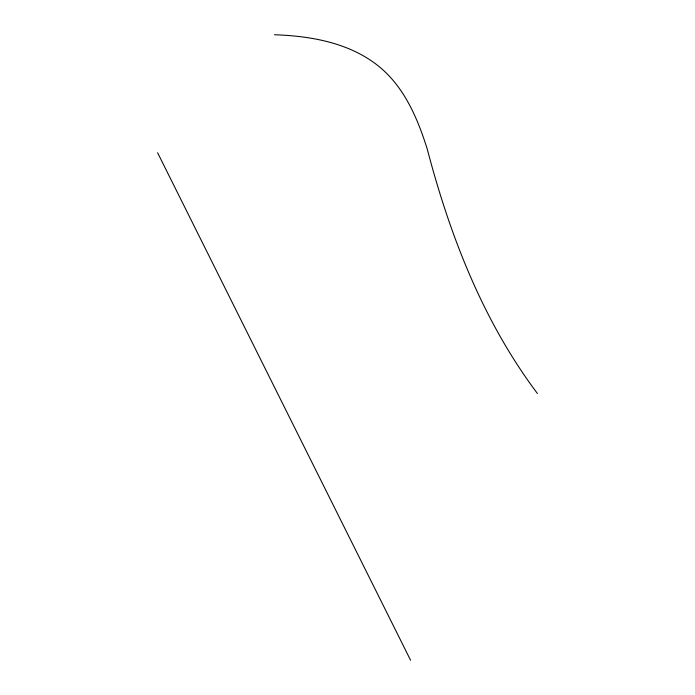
<?xml version="1.0" encoding="UTF-8"?>
<svg xmlns="http://www.w3.org/2000/svg" width="695" height="695" viewBox="0 0 695 695"><rect width="100%" height="100%" fill="white"/><g stroke="black" fill="none" stroke-linecap="round" stroke-linejoin="round"><path stroke-width="1.04" d="M274.499 34.75C312.854 36.053 353.877 43.568 383.249 70.152C405.95 90.854 418.051 120.009 427.147 148.713C449.978 235.753 482.955 320.96 537.4 393.483M157.6 152.735L410.58 660.25"/></g></svg>
